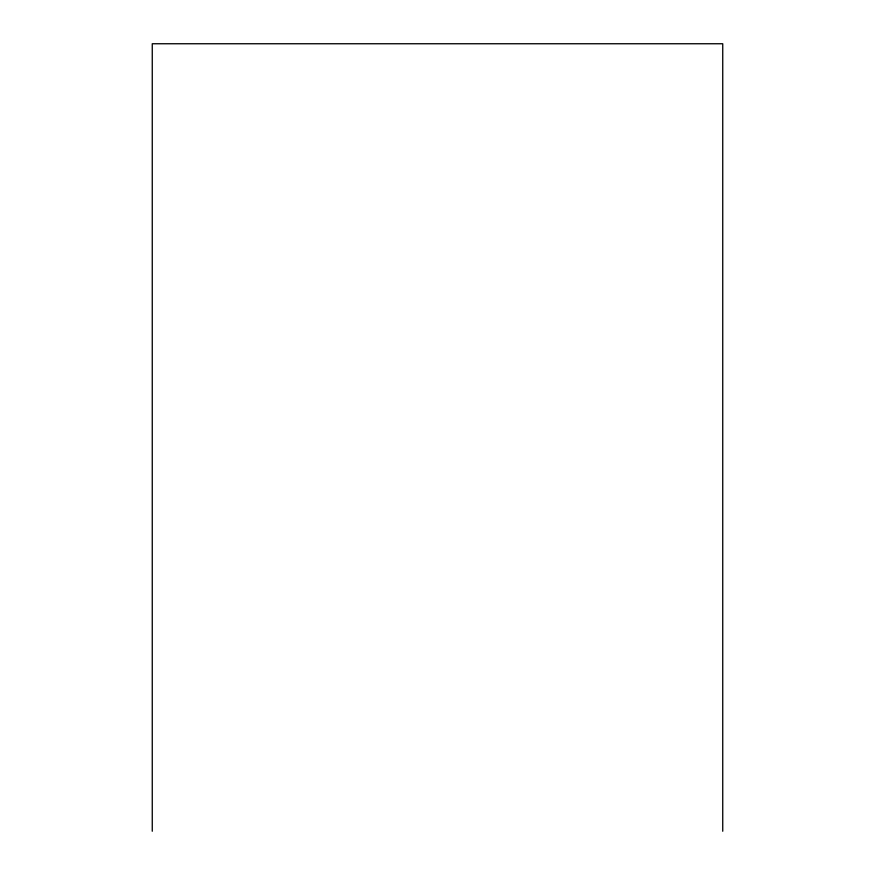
<?xml version="1.0" encoding="UTF-8"?>
<svg xmlns="http://www.w3.org/2000/svg" width="875" height="875" viewBox="0 0 875 875"><rect width="100%" height="100%" fill="white"/><g stroke="black" fill="none" stroke-linecap="round" stroke-linejoin="round"><path stroke-width="1.31" d="M722.739 831.25L722.739 43.75L152.261 43.75L152.261 831.25"/></g></svg>
